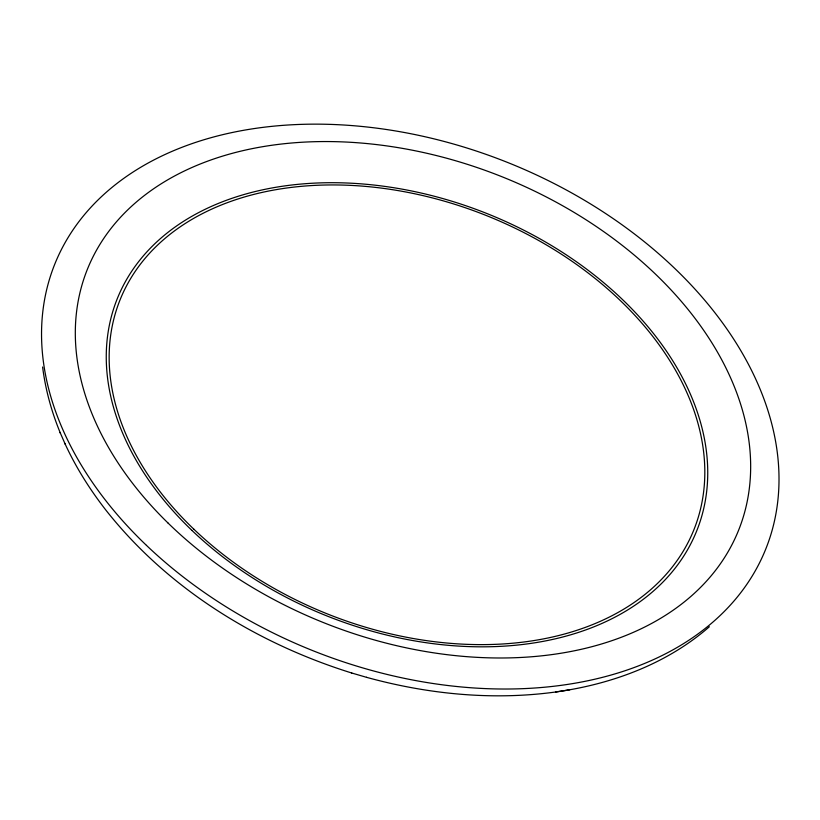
<?xml version="1.0" encoding="UTF-8"?>
<svg xmlns="http://www.w3.org/2000/svg" width="820" height="820" viewBox="0 0 820 820"><rect width="100%" height="100%" fill="white"/><g stroke="black" fill="none" stroke-linecap="round" stroke-linejoin="round"><path stroke-width="1.23" d="M709.372 626.726C666.896 663.893 611.884 684.105 556.534 691.865L555.724 691.988C492.512 700.649 427.825 694.181 366.489 677.31M555.724 691.988L569.746 689.784M64.831 443.353C75.573 466.795 89.359 488.751 105.124 509.138L105.626 509.794C167.598 588.524 256.578 643.31 351.585 672.964L351.739 673.005M351.585 672.964L366.704 677.371M42.609 367.011C45.479 389.828 51.66 412.173 60.485 433.39M60.075 432.447L65.241 444.276M193.704 529.054A309.089 214.461 21.8 0 0 693.659 530.345A309.089 214.461 21.8 0 0 333.607 184.941A309.089 214.461 21.8 0 0 193.704 529.054M191.921 530.407A312.123 216.531 21.8 0 0 696.59 531.186A312.123 216.531 21.8 0 0 332.469 182.706A312.123 216.531 21.8 0 0 191.921 530.407M168.131 523.129A350.776 240.127 21.8 0 0 736.79 534.558A350.776 240.127 21.8 0 0 334.047 141.635A350.776 240.127 21.8 0 0 168.131 523.129M146.462 545.372A382.971 262.81 21.8 0 0 765.285 550.22A382.971 262.81 21.8 0 0 319.062 124.158A382.971 262.81 21.8 0 0 146.462 545.372"/></g></svg>
